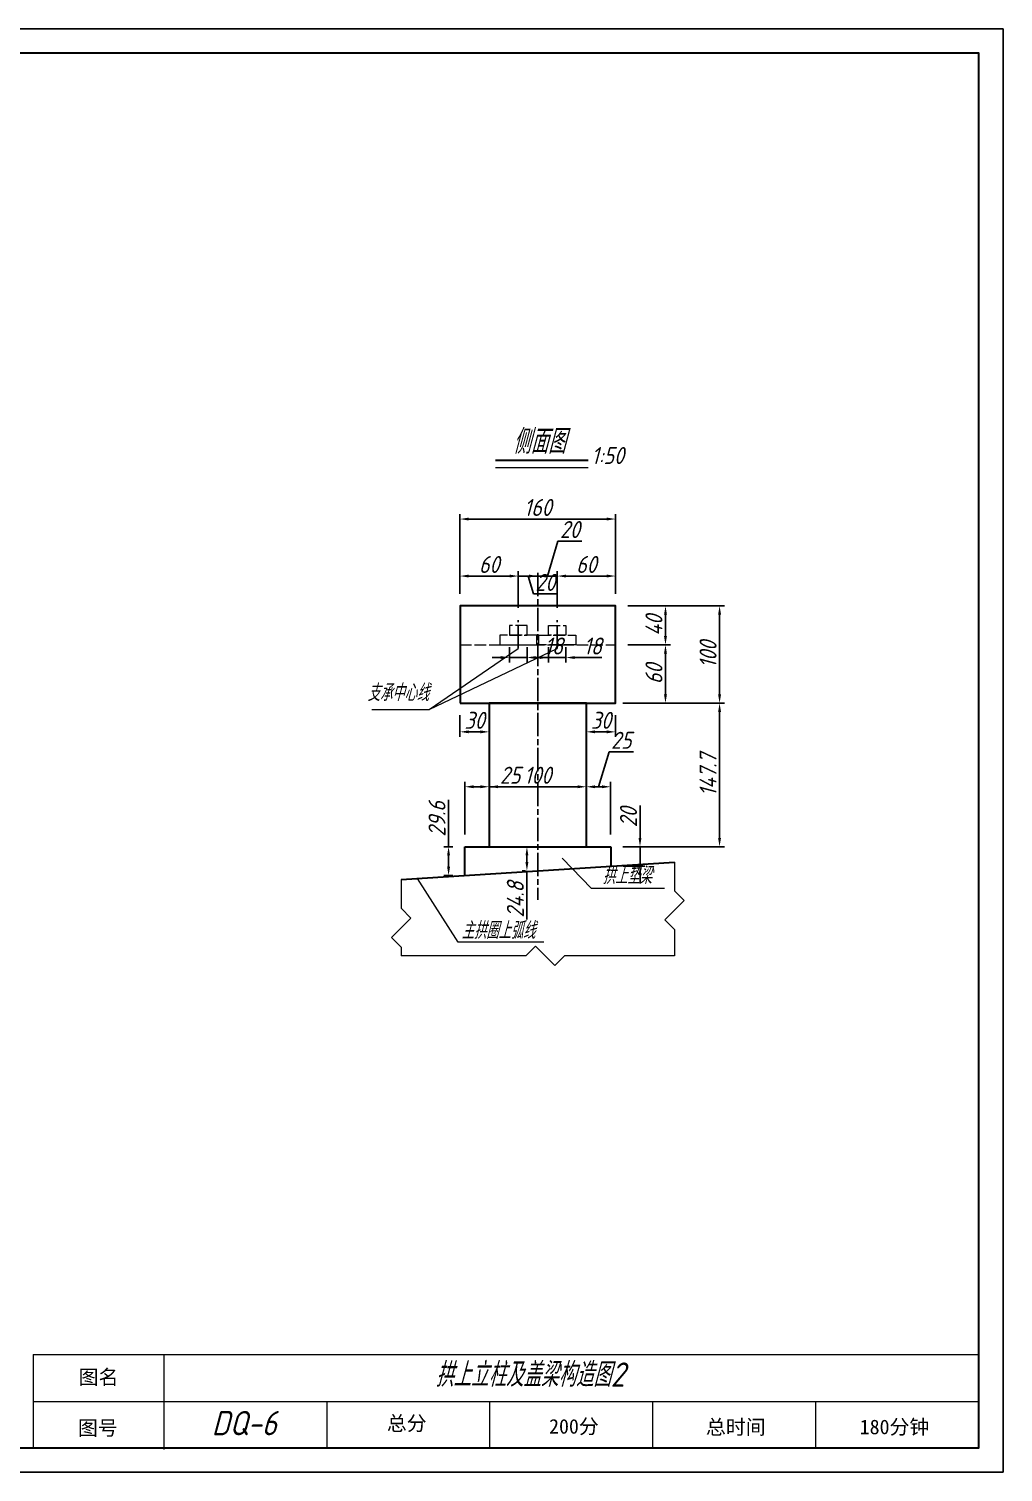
# Model space of a CAD drawing. Header units: millimetres. Extents: x -31 to 389, y -17 to 280.
# Drawn here: x 188.6 to 389.1, y -16.8 to 280.2 of the extents above; entities that cross this region are included whole.
import ezdxf

# ---------------------------------------------------------------- set-up
doc = ezdxf.new("R2010")
doc.units = ezdxf.units.MM
doc.header["$LTSCALE"] = 0.2
doc.linetypes.add('ACAD_ISO02W100', pattern=[15, 12, -3])
doc.linetypes.add('ACAD_ISO08W100', pattern=[36, 24, -3, 6, -3])
for name, color, linetype in [('中心线', 1, 'ACAD_ISO08W100'), ('图框', 7, 'Continuous'), ('尺寸标注', 6, 'Continuous'), ('文本', 7, 'Continuous')]:
    doc.layers.add(name, color=color, linetype=linetype)
for name, color, linetype, lineweight in [('中粗虚线', 4, 'ACAD_ISO02W100', 15), ('粗实线', 7, 'Continuous', 30), ('细实线', 7, 'Continuous', 9)]:
    doc.layers.add(name, color=color, linetype=linetype, lineweight=lineweight)
doc.styles.add('PDF Arial', font='simfang.ttf', dxfattribs={"width": 0.7})
doc.styles.add('国标字体', font='gbeitc.shx', dxfattribs={"bigfont": 'gbcbig.shx'})
doc.dimstyles.new('常用标注', dxfattribs={"dimtxt": 3.5, "dimasz": 1.8, "dimexe": 1, "dimexo": 2.5, "dimtad": 1, "dimdec": 1, "dimlfac": 5, "dimdsep": 46, "dimtxsty": '国标字体', "dimcen": 2.5, "dimclrd": 256, "dimclre": 256, "dimclrt": 256, "dimadec": 0, "dimazin": 0, "dimtfac": 1, "dimtdec": 1, "dimtmove": 0, "dimatfit": 3, "dimfxl": 1, "dimarcsym": 0})

# ---------------------------------------------------------------- blocks, each defined once
blk = doc.blocks.new('*D97')
at = {"layer": 'Defpoints', "color": 0, "transparency": 16777216}
for p in [(308.34, 111.93), (314.38, 111.93), (308.34, 107.93)]:
    blk.add_point(p, dxfattribs=at)
at = {"layer": '尺寸标注', "lineweight": -2, "transparency": 16777216}
for p, q in [((314.38, 113.73), (314.38, 120.42)), ((310.84, 111.93), (315.38, 111.93)), ((314.38, 107.93), (314.38, 111.93)), ((310.84, 107.93), (315.38, 107.93)), ((314.38, 106.13), (314.38, 104.33))]:
    blk.add_line(p, q, dxfattribs=at)
at = {"layer": '尺寸标注', "transparency": 16777216}
for points in [[(314.08, 113.73), (314.68, 113.73), (314.38, 111.93)], [(314.08, 106.13), (314.68, 106.13), (314.38, 107.93)]]:
    blk.add_solid(points, dxfattribs=at)
at = {"layer": '尺寸标注', "transparency": 16777216, "insert": (312.01, 117.97), "char_height": 3.5, "attachment_point": 5, "rotation": 90, "style": '国标字体'}
blk.add_mtext('20', dxfattribs=at)
blk = doc.blocks.new('*D98')
at = {"layer": 'Defpoints', "color": 0, "transparency": 16777216}
for p in [(274.99, 111.93), (278.34, 111.93), (278.34, 106.01)]:
    blk.add_point(p, dxfattribs=at)
at = {"layer": '尺寸标注', "lineweight": -2, "transparency": 16777216}
for p, q in [((274.99, 111.93), (274.99, 121.54)), ((275.84, 111.93), (273.99, 111.93)), ((274.99, 107.81), (274.99, 110.13)), ((275.84, 106.01), (273.99, 106.01))]:
    blk.add_line(p, q, dxfattribs=at)
at = {"layer": '尺寸标注', "transparency": 16777216}
for points in [[(274.69, 110.13), (275.29, 110.13), (274.99, 111.93)], [(274.69, 107.81), (275.29, 107.81), (274.99, 106.01)]]:
    blk.add_solid(points, dxfattribs=at)
at = {"layer": '尺寸标注', "transparency": 16777216, "insert": (272.61, 117.63), "char_height": 3.5, "attachment_point": 5, "rotation": 90, "style": '国标字体'}
blk.add_mtext('29.6', dxfattribs=at)
blk = doc.blocks.new('*D99')
at = {"layer": 'Defpoints', "color": 0, "transparency": 16777216}
for p in [(293.34, 111.93), (291.11, 106.97), (293.34, 106.97)]:
    blk.add_point(p, dxfattribs=at)
at = {"layer": '尺寸标注', "lineweight": -2, "transparency": 16777216}
for p, q in [((290.84, 111.93), (290.11, 111.93)), ((291.11, 110.13), (291.11, 108.77)), ((290.84, 106.97), (290.11, 106.97)), ((291.11, 106.97), (291.11, 96.92))]:
    blk.add_line(p, q, dxfattribs=at)
at = {"layer": '尺寸标注', "transparency": 16777216}
for points in [[(290.81, 110.13), (291.41, 110.13), (291.11, 111.93)], [(290.81, 108.77), (291.41, 108.77), (291.11, 106.97)]]:
    blk.add_solid(points, dxfattribs=at)
at = {"layer": '尺寸标注', "transparency": 16777216, "insert": (288.73, 101.04), "char_height": 3.5, "attachment_point": 5, "rotation": 90, "style": '国标字体'}
blk.add_mtext('24.8', dxfattribs=at)
blk = doc.blocks.new('*D100')
at = {"layer": 'Defpoints', "color": 0, "transparency": 16777216}
for p in [(283.34, 124.26), (278.34, 111.93), (283.34, 111.93)]:
    blk.add_point(p, dxfattribs=at)
at = {"layer": '尺寸标注', "lineweight": -2, "transparency": 16777216}
for p, q in [((278.34, 114.43), (278.34, 125.26)), ((283.34, 114.43), (283.34, 125.26)), ((280.14, 124.26), (281.54, 124.26)), ((283.34, 124.26), (290.18, 124.26))]:
    blk.add_line(p, q, dxfattribs=at)
at = {"layer": '尺寸标注', "transparency": 16777216}
for points in [[(280.14, 124.56), (280.14, 123.96), (278.34, 124.26)], [(281.54, 124.56), (281.54, 123.96), (283.34, 124.26)]]:
    blk.add_solid(points, dxfattribs=at)
at = {"layer": '尺寸标注', "transparency": 16777216, "insert": (287.66, 126.63), "char_height": 3.5, "attachment_point": 5, "style": '国标字体'}
blk.add_mtext('25', dxfattribs=at)
blk = doc.blocks.new('*D101')
at = {"layer": 'Defpoints', "color": 0, "transparency": 16777216}
for p in [(303.34, 124.26), (303.34, 124.26), (283.34, 111.93)]:
    blk.add_point(p, dxfattribs=at)
at = {"layer": '尺寸标注', "lineweight": -2, "transparency": 16777216}
for p, q in [((283.34, 114.43), (283.34, 125.26)), ((303.34, 126.76), (303.34, 125.26)), ((285.14, 124.26), (301.54, 124.26))]:
    blk.add_line(p, q, dxfattribs=at)
at = {"layer": '尺寸标注', "transparency": 16777216}
for points in [[(285.14, 124.56), (285.14, 123.96), (283.34, 124.26)], [(301.54, 124.56), (301.54, 123.96), (303.34, 124.26)]]:
    blk.add_solid(points, dxfattribs=at)
at = {"layer": '尺寸标注', "transparency": 16777216, "insert": (293.34, 126.63), "char_height": 3.5, "attachment_point": 5, "style": '国标字体'}
blk.add_mtext('100', dxfattribs=at)
blk = doc.blocks.new('*D102')
at = {"layer": 'Defpoints', "color": 0, "transparency": 16777216}
for p in [(303.34, 124.26), (308.34, 124.26), (308.34, 111.93)]:
    blk.add_point(p, dxfattribs=at)
at = {"layer": '尺寸标注', "lineweight": -2, "transparency": 16777216}
for p, q in [((305.84, 124.26), (308, 131.45)), ((308, 131.45), (313.04, 131.45)), ((303.34, 126.76), (303.34, 125.26)), ((308.34, 114.43), (308.34, 125.26)), ((305.14, 124.26), (306.54, 124.26))]:
    blk.add_line(p, q, dxfattribs=at)
at = {"layer": '尺寸标注', "transparency": 16777216}
for points in [[(305.14, 124.56), (305.14, 123.96), (303.34, 124.26)], [(306.54, 124.56), (306.54, 123.96), (308.34, 124.26)]]:
    blk.add_solid(points, dxfattribs=at)
at = {"layer": '尺寸标注', "transparency": 16777216, "insert": (310.52, 133.82), "char_height": 3.5, "attachment_point": 5, "style": '国标字体'}
blk.add_mtext('25', dxfattribs=at)
blk = doc.blocks.new('*D103')
at = {"layer": 'Defpoints', "color": 0, "transparency": 16777216}
for p in [(308.34, 141.47), (330.75, 141.47), (308.34, 111.93)]:
    blk.add_point(p, dxfattribs=at)
at = {"layer": '尺寸标注', "lineweight": -2, "transparency": 16777216}
for p, q in [((310.84, 141.47), (331.75, 141.47)), ((330.75, 113.73), (330.75, 139.67)), ((310.84, 111.93), (331.75, 111.93))]:
    blk.add_line(p, q, dxfattribs=at)
at = {"layer": '尺寸标注', "transparency": 16777216}
for points in [[(330.45, 139.67), (331.05, 139.67), (330.75, 141.47)], [(330.45, 113.73), (331.05, 113.73), (330.75, 111.93)]]:
    blk.add_solid(points, dxfattribs=at)
at = {"layer": '尺寸标注', "transparency": 16777216, "insert": (328.38, 126.7), "char_height": 3.5, "attachment_point": 5, "rotation": 90, "style": '国标字体'}
blk.add_mtext('147.7', dxfattribs=at)
blk = doc.blocks.new('*D104')
at = {"layer": 'Defpoints', "color": 0, "transparency": 16777216}
for p in [(309.34, 161.47), (330.75, 161.47), (308.34, 141.47)]:
    blk.add_point(p, dxfattribs=at)
at = {"layer": '尺寸标注', "lineweight": -2, "transparency": 16777216}
for p, q in [((311.84, 161.47), (331.75, 161.47)), ((330.75, 143.27), (330.75, 159.67)), ((310.84, 141.47), (331.75, 141.47))]:
    blk.add_line(p, q, dxfattribs=at)
at = {"layer": '尺寸标注', "transparency": 16777216}
for points in [[(330.45, 159.67), (331.05, 159.67), (330.75, 161.47)], [(330.45, 143.27), (331.05, 143.27), (330.75, 141.47)]]:
    blk.add_solid(points, dxfattribs=at)
at = {"layer": '尺寸标注', "transparency": 16777216, "insert": (328.38, 151.47), "char_height": 3.5, "attachment_point": 5, "rotation": 90, "style": '国标字体'}
blk.add_mtext('100', dxfattribs=at)
blk = doc.blocks.new('*D105')
at = {"layer": 'Defpoints', "color": 0, "transparency": 16777216}
for p in [(309.34, 153.47), (319.62, 153.47), (309.34, 141.47)]:
    blk.add_point(p, dxfattribs=at)
at = {"layer": '尺寸标注', "lineweight": -2, "transparency": 16777216}
for p, q in [((311.84, 153.47), (320.62, 153.47)), ((319.62, 143.27), (319.62, 151.67)), ((311.84, 141.47), (320.62, 141.47))]:
    blk.add_line(p, q, dxfattribs=at)
at = {"layer": '尺寸标注', "transparency": 16777216}
for points in [[(319.32, 151.67), (319.92, 151.67), (319.62, 153.47)], [(319.32, 143.27), (319.92, 143.27), (319.62, 141.47)]]:
    blk.add_solid(points, dxfattribs=at)
at = {"layer": '尺寸标注', "transparency": 16777216, "insert": (317.25, 147.47), "char_height": 3.5, "attachment_point": 5, "rotation": 90, "style": '国标字体'}
blk.add_mtext('60', dxfattribs=at)
blk = doc.blocks.new('*D106')
at = {"layer": 'Defpoints', "color": 0, "transparency": 16777216}
for p in [(309.34, 161.47), (319.62, 161.47), (309.34, 153.47)]:
    blk.add_point(p, dxfattribs=at)
at = {"layer": '尺寸标注', "lineweight": -2, "transparency": 16777216}
for p, q in [((311.84, 161.47), (320.62, 161.47)), ((319.62, 155.27), (319.62, 159.67)), ((311.84, 153.47), (320.62, 153.47))]:
    blk.add_line(p, q, dxfattribs=at)
at = {"layer": '尺寸标注', "transparency": 16777216}
for points in [[(319.32, 159.67), (319.92, 159.67), (319.62, 161.47)], [(319.32, 155.27), (319.92, 155.27), (319.62, 153.47)]]:
    blk.add_solid(points, dxfattribs=at)
at = {"layer": '尺寸标注', "transparency": 16777216, "insert": (317.25, 157.47), "char_height": 3.5, "attachment_point": 5, "rotation": 90, "style": '国标字体'}
blk.add_mtext('40', dxfattribs=at)
blk = doc.blocks.new('*D107')
at = {"layer": 'Defpoints', "color": 0, "transparency": 16777216}
for p in [(277.34, 141.47), (283.34, 141.47), (283.34, 135.56)]:
    blk.add_point(p, dxfattribs=at)
at = {"layer": '尺寸标注', "lineweight": -2, "transparency": 16777216}
for p, q in [((277.34, 138.97), (277.34, 134.56)), ((283.34, 138.97), (283.34, 134.56)), ((279.14, 135.56), (281.54, 135.56))]:
    blk.add_line(p, q, dxfattribs=at)
at = {"layer": '尺寸标注', "transparency": 16777216}
for points in [[(279.14, 135.86), (279.14, 135.26), (277.34, 135.56)], [(281.54, 135.86), (281.54, 135.26), (283.34, 135.56)]]:
    blk.add_solid(points, dxfattribs=at)
at = {"layer": '尺寸标注', "transparency": 16777216, "insert": (280.34, 137.93), "char_height": 3.5, "attachment_point": 5, "style": '国标字体'}
blk.add_mtext('30', dxfattribs=at)
blk = doc.blocks.new('*D108')
at = {"layer": 'Defpoints', "color": 0, "transparency": 16777216}
for p in [(303.34, 141.47), (309.34, 141.47), (309.34, 135.56)]:
    blk.add_point(p, dxfattribs=at)
at = {"layer": '尺寸标注', "lineweight": -2, "transparency": 16777216}
for p, q in [((303.34, 138.97), (303.34, 134.56)), ((309.34, 138.97), (309.34, 134.56)), ((305.14, 135.56), (307.54, 135.56))]:
    blk.add_line(p, q, dxfattribs=at)
at = {"layer": '尺寸标注', "transparency": 16777216}
for points in [[(305.14, 135.86), (305.14, 135.26), (303.34, 135.56)], [(307.54, 135.86), (307.54, 135.26), (309.34, 135.56)]]:
    blk.add_solid(points, dxfattribs=at)
at = {"layer": '尺寸标注', "transparency": 16777216, "insert": (306.34, 137.93), "char_height": 3.5, "attachment_point": 5, "style": '国标字体'}
blk.add_mtext('30', dxfattribs=at)
blk = doc.blocks.new('*D109')
at = {"layer": 'Defpoints', "color": 0, "transparency": 16777216}
for p in [(287.54, 155.47), (291.14, 155.47), (291.14, 150.85)]:
    blk.add_point(p, dxfattribs=at)
at = {"layer": '尺寸标注', "lineweight": -2, "transparency": 16777216}
for p, q in [((287.54, 152.97), (287.54, 149.85)), ((291.14, 152.97), (291.14, 149.85)), ((285.74, 150.85), (283.94, 150.85)), ((287.54, 150.85), (291.14, 150.85)), ((292.94, 150.85), (298.54, 150.85))]:
    blk.add_line(p, q, dxfattribs=at)
at = {"layer": '尺寸标注', "transparency": 16777216}
for points in [[(285.74, 151.15), (285.74, 150.55), (287.54, 150.85)], [(292.94, 151.15), (292.94, 150.55), (291.14, 150.85)]]:
    blk.add_solid(points, dxfattribs=at)
at = {"layer": '尺寸标注', "transparency": 16777216, "insert": (296.64, 153.22), "char_height": 3.5, "attachment_point": 5, "style": '国标字体'}
blk.add_mtext('18', dxfattribs=at)
blk = doc.blocks.new('*D110')
at = {"layer": 'Defpoints', "color": 0, "transparency": 16777216}
for p in [(295.54, 155.47), (299.14, 155.47), (299.14, 150.85)]:
    blk.add_point(p, dxfattribs=at)
at = {"layer": '尺寸标注', "lineweight": -2, "transparency": 16777216}
for p, q in [((295.54, 152.97), (295.54, 149.85)), ((299.14, 152.97), (299.14, 149.85)), ((293.74, 150.85), (291.94, 150.85)), ((295.54, 150.85), (299.14, 150.85)), ((300.94, 150.85), (306.54, 150.85))]:
    blk.add_line(p, q, dxfattribs=at)
at = {"layer": '尺寸标注', "transparency": 16777216}
for points in [[(293.74, 151.15), (293.74, 150.55), (295.54, 150.85)], [(300.94, 151.15), (300.94, 150.55), (299.14, 150.85)]]:
    blk.add_solid(points, dxfattribs=at)
at = {"layer": '尺寸标注', "transparency": 16777216, "insert": (304.64, 153.22), "char_height": 3.5, "attachment_point": 5, "style": '国标字体'}
blk.add_mtext('18', dxfattribs=at)
blk = doc.blocks.new('*D111')
at = {"layer": 'Defpoints', "color": 0, "transparency": 16777216}
for p in [(289.34, 167.62), (277.34, 161.47), (289.34, 158.55)]:
    blk.add_point(p, dxfattribs=at)
at = {"layer": '尺寸标注', "lineweight": -2, "transparency": 16777216}
for p, q in [((277.34, 163.97), (277.34, 168.62)), ((279.14, 167.62), (287.54, 167.62)), ((289.34, 161.05), (289.34, 168.62))]:
    blk.add_line(p, q, dxfattribs=at)
at = {"layer": '尺寸标注', "transparency": 16777216}
for points in [[(279.14, 167.92), (279.14, 167.32), (277.34, 167.62)], [(287.54, 167.92), (287.54, 167.32), (289.34, 167.62)]]:
    blk.add_solid(points, dxfattribs=at)
at = {"layer": '尺寸标注', "transparency": 16777216, "insert": (283.34, 170), "char_height": 3.5, "attachment_point": 5, "style": '国标字体'}
blk.add_mtext('60', dxfattribs=at)
blk = doc.blocks.new('*D112')
at = {"layer": 'Defpoints', "color": 0, "transparency": 16777216}
for p in [(293.34, 168.25), (293.34, 167.62), (289.34, 158.55)]:
    blk.add_point(p, dxfattribs=at)
at = {"layer": '尺寸标注', "lineweight": -2, "transparency": 16777216}
for p, q in [((287.54, 167.62), (285.74, 167.62)), ((289.34, 161.05), (289.34, 168.62)), ((289.34, 167.62), (293.34, 167.62)), ((289.34, 167.62), (293.34, 167.62)), ((291.34, 167.62), (292.45, 163.94)), ((293.34, 165.75), (293.34, 166.62)), ((295.14, 167.62), (296.94, 167.62)), ((292.45, 163.94), (297.34, 163.94))]:
    blk.add_line(p, q, dxfattribs=at)
at = {"layer": '尺寸标注', "transparency": 16777216}
for points in [[(287.54, 167.92), (287.54, 167.32), (289.34, 167.62)], [(295.14, 167.92), (295.14, 167.32), (293.34, 167.62)]]:
    blk.add_solid(points, dxfattribs=at)
at = {"layer": '尺寸标注', "transparency": 16777216, "insert": (294.9, 166.31), "char_height": 3.5, "attachment_point": 5, "style": '国标字体'}
blk.add_mtext('20', dxfattribs=at)
blk = doc.blocks.new('*D113')
at = {"layer": 'Defpoints', "color": 0, "transparency": 16777216}
for p in [(293.34, 168.25), (297.34, 167.62), (297.34, 158.55)]:
    blk.add_point(p, dxfattribs=at)
at = {"layer": '尺寸标注', "lineweight": -2, "transparency": 16777216}
for p, q in [((295.34, 167.62), (297.5, 174.81)), ((297.5, 174.81), (302.39, 174.81)), ((291.54, 167.62), (289.74, 167.62)), ((293.34, 167.62), (297.34, 167.62)), ((293.34, 167.62), (297.34, 167.62)), ((293.34, 165.75), (293.34, 166.62)), ((297.34, 161.05), (297.34, 168.62)), ((299.14, 167.62), (300.94, 167.62))]:
    blk.add_line(p, q, dxfattribs=at)
at = {"layer": '尺寸标注', "transparency": 16777216}
for points in [[(291.54, 167.92), (291.54, 167.32), (293.34, 167.62)], [(299.14, 167.92), (299.14, 167.32), (297.34, 167.62)]]:
    blk.add_solid(points, dxfattribs=at)
at = {"layer": '尺寸标注', "transparency": 16777216, "insert": (299.95, 177.19), "char_height": 3.5, "attachment_point": 5, "style": '国标字体'}
blk.add_mtext('20', dxfattribs=at)
blk = doc.blocks.new('*D114')
at = {"layer": 'Defpoints', "color": 0, "transparency": 16777216}
for p in [(309.34, 167.62), (309.34, 161.47), (297.34, 158.55)]:
    blk.add_point(p, dxfattribs=at)
at = {"layer": '尺寸标注', "lineweight": -2, "transparency": 16777216}
for p, q in [((297.34, 161.05), (297.34, 168.62)), ((299.14, 167.62), (307.54, 167.62)), ((309.34, 163.97), (309.34, 168.62))]:
    blk.add_line(p, q, dxfattribs=at)
at = {"layer": '尺寸标注', "transparency": 16777216}
for points in [[(299.14, 167.92), (299.14, 167.32), (297.34, 167.62)], [(307.54, 167.92), (307.54, 167.32), (309.34, 167.62)]]:
    blk.add_solid(points, dxfattribs=at)
at = {"layer": '尺寸标注', "transparency": 16777216, "insert": (303.34, 170), "char_height": 3.5, "attachment_point": 5, "style": '国标字体'}
blk.add_mtext('60', dxfattribs=at)
blk = doc.blocks.new('*D115')
at = {"layer": 'Defpoints', "color": 0, "transparency": 16777216}
for p in [(309.34, 179.35), (277.34, 161.47), (309.34, 161.47)]:
    blk.add_point(p, dxfattribs=at)
at = {"layer": '尺寸标注', "lineweight": -2, "transparency": 16777216}
for p, q in [((277.34, 163.97), (277.34, 180.35)), ((279.14, 179.35), (307.54, 179.35)), ((309.34, 163.97), (309.34, 180.35))]:
    blk.add_line(p, q, dxfattribs=at)
at = {"layer": '尺寸标注', "transparency": 16777216}
for points in [[(279.14, 179.65), (279.14, 179.05), (277.34, 179.35)], [(307.54, 179.65), (307.54, 179.05), (309.34, 179.35)]]:
    blk.add_solid(points, dxfattribs=at)
at = {"layer": '尺寸标注', "transparency": 16777216, "insert": (293.34, 181.73), "char_height": 3.5, "attachment_point": 5, "style": '国标字体'}
blk.add_mtext('160', dxfattribs=at)

msp = doc.modelspace()

# ---------------------------------------------------------------- linework, layer by layer
at = {"layer": '中心线'}
for p, q in [((293.342, 168.249), (293.342, 101.014)), ((289.342, 152.706), (289.342, 158.553)), ((297.342, 152.706), (297.342, 158.553))]:
    msp.add_line(p, q, dxfattribs=at)
at = {"layer": '中粗虚线'}
msp.add_line((277.342, 153.466), (309.342, 153.466), dxfattribs=at)
for points in [[(287.542, 155.466), (291.142, 155.466), (291.142, 157.466), (287.542, 157.466)], [(299.142, 155.466), (295.542, 155.466), (295.542, 157.466), (299.142, 157.466)], [(285.542, 153.466), (293.142, 153.466), (293.142, 155.466), (285.542, 155.466)], [(301.142, 153.466), (293.542, 153.466), (293.542, 155.466), (301.142, 155.466)]]:
    msp.add_lwpolyline(points, close=True, dxfattribs=at)
at = {"layer": '图框'}
msp.add_lwpolyline([(389.091, -16.779), (389.091, 280.221), (-30.909, 280.221), (-30.909, -16.779)], close=True, dxfattribs=at)
at = {"layer": '图框', "lineweight": 30}
msp.add_lwpolyline([(-5.909, -11.779), (384.091, -11.779), (384.091, 275.221), (-5.909, 275.221)], close=True, dxfattribs=at)
at = {"layer": '粗实线'}
for p, q in [((284.616, 191.447), (303.718, 191.447)), ((278.342, 106.006), (278.342, 111.926)), ((278.342, 111.926), (308.342, 111.926)), ((308.342, 111.926), (308.342, 107.926)), ((265.219, 105.166), (321.466, 108.766))]:
    msp.add_line(p, q, dxfattribs=at)
for points in [[(277.342, 141.466), (309.342, 141.466), (309.342, 161.466), (277.342, 161.466)], [(283.342, 111.926), (303.342, 111.926), (303.342, 141.466), (283.342, 141.466)]]:
    msp.add_lwpolyline(points, close=True, dxfattribs=at)
at = {"layer": '细实线'}
for p, q in [((284.616, 189.948), (303.718, 189.948)), ((271.006, 140.153), (289.342, 152.706)), ((271.006, 140.153), (297.342, 152.706)), ((259.223, 140.153), (271.006, 140.153)), ((189.531, 7.398), (384.091, 7.398)), ((189.531, 7.398), (189.531, -11.779)), ((216.451, -12.117), (216.451, 7.398)), ((189.531, -2.211), (384.091, -2.211)), ((249.979, -11.779), (249.979, -2.211)), ((283.507, -11.779), (283.507, -2.211)), ((317.035, -11.779), (317.035, -2.211)), ((350.563, -11.779), (350.563, -2.211)), ((189.531, -11.779), (189.531, -11.779))]:
    msp.add_line(p, q, dxfattribs=at)
for points in [[(319.449, 103.291), (304.373, 103.291), (298.351, 109.556)], [(321.466, 108.766), (321.466, 102.847), (323.463, 100.85), (321.466, 98.852), (319.468, 96.854), (321.466, 94.857), (321.466, 89.49)], [(265.219, 105.166), (265.219, 99.248), (267.217, 97.25), (265.219, 95.252), (263.221, 93.255), (265.219, 91.257), (265.219, 89.49)], [(294.572, 92.279), (276.985, 92.279), (268.591, 105.382)], [(321.466, 89.49), (298.851, 89.49), (296.853, 87.492), (294.855, 89.49), (292.858, 91.488), (290.86, 89.49), (265.219, 89.49)], [(189.531, -11.779), (384.091, -11.779), (384.091, 17.008)]]:
    msp.add_lwpolyline(points, dxfattribs=at)

# ---------------------------------------------------------------- texts
at = {"layer": '文本'}
for s, height, style, p in [('侧面图', 5, '国标字体', (288.214, 192.803)), ('1:50', 3.5, '国标字体', (304.393, 190.666)), ('支承中心线', 3.5, '国标字体', (258.319, 141.873)), ('拱上垫梁', 3.5, '国标字体', (306.694, 104.235)), ('主拱圈上弧线', 3.5, '国标字体', (277.664, 92.956)), ('拱上立柱及盖梁构造图2', 5, '国标字体', (272.327, 0.795)), ('图名', 3, 'PDF Arial', (198.886, 1.278)), ('图号', 3, 'PDF Arial', (198.741, -9.196)), ('DQ-6', 5, '国标字体', (226.248, -9.19)), (' 总分', 3, 'PDF Arial', (260.251, -8.225)), (' 200分', 3, 'PDF Arial', (293.634, -8.858)), ('总时间', 3, 'PDF Arial', (327.941, -9.007)), ('180分钟', 3, 'PDF Arial', (359.59, -8.972))]:
    msp.add_text(s, height=height, dxfattribs=dict(at, style=style)).set_placement(p)

# ---------------------------------------------------------------- dimensions: what is measured, and where the dimension line sits
at = {"layer": '尺寸标注'}
for base, p1, p2, picture, middle in [((309.342, 179.353), (277.342, 161.466), (309.342, 161.466), '*D115', (293.342, 181.728)), ((289.342, 167.625), (277.342, 161.466), (289.342, 158.553), '*D111', (283.342, 170)), ((291.142, 150.848), (287.542, 155.466), (291.142, 155.466), '*D109', (296.643, 153.223)), ((299.142, 150.848), (295.542, 155.466), (299.142, 155.466), '*D110', (304.643, 153.223)), ((283.342, 135.557), (277.342, 141.466), (283.342, 141.466), '*D107', (280.342, 137.932)), ((309.342, 135.557), (303.342, 141.466), (309.342, 141.466), '*D108', (306.342, 137.932)), ((283.342, 124.258), (278.342, 111.926), (283.342, 111.926), '*D100', (287.663, 126.633))]:
    dim = msp.add_linear_dim(base=base, p1=p1, p2=p2, dimstyle='常用标注', dxfattribs=at)
    dim.commit()
    dim.dimension.update_dxf_attribs({"geometry": picture, "text_midpoint": middle})
for base, p1, p2, picture, middle in [((297.342, 167.625), (293.342, 168.249), (297.342, 158.553), '*D113', (298.124, 177.187)), ((309.342, 167.625), (297.342, 158.553), (309.342, 161.466), '*D114', (303.342, 170)), ((293.342, 167.625), (289.342, 158.553), (293.342, 168.249), '*D112', (293.074, 166.312)), ((308.342, 124.258), (303.342, 124.258), (308.342, 111.926), '*D102', (308.624, 133.82)), ((303.342, 124.258), (283.342, 111.926), (303.342, 124.258), '*D101', (293.342, 126.633))]:
    dim = msp.add_linear_dim(base=base, p1=p1, p2=p2, dimstyle='常用标注', override={"dimtmove": 1}, dxfattribs=at)
    dim.commit()
    dim.dimension.update_dxf_attribs({"geometry": picture, "text_midpoint": middle})
for base, p1, picture, middle in [((330.755, 161.466), (308.342, 141.466), '*D104', (328.38, 151.466)), ((319.623, 161.466), (309.342, 153.466), '*D106', (317.248, 157.466))]:
    dim = msp.add_linear_dim(base=base, p1=p1, p2=(309.342, 161.466), angle=90, dimstyle='常用标注', override={"dimtmove": 1}, dxfattribs=at)
    dim.commit()
    dim.dimension.update_dxf_attribs({"geometry": picture, "text_midpoint": middle})
for base, p1, p2, picture, middle in [((319.623, 153.466), (309.342, 141.466), (309.342, 153.466), '*D105', (317.248, 147.466)), ((330.755, 141.466), (308.342, 111.926), (308.342, 141.466), '*D103', (328.38, 126.696)), ((274.985, 111.926), (278.342, 106.006), (278.342, 111.926), '*D98', (272.61, 117.632)), ((314.385, 111.926), (308.342, 107.926), (308.342, 111.926), '*D97', (312.01, 117.974)), ((291.105, 106.966), (293.342, 111.926), (293.342, 106.966), '*D99', (288.73, 101.041))]:
    dim = msp.add_linear_dim(base=base, p1=p1, p2=p2, angle=90, dimstyle='常用标注', dxfattribs=at)
    dim.commit()
    dim.dimension.update_dxf_attribs({"geometry": picture, "text_midpoint": middle})

doc.saveas('drawing.dxf')
